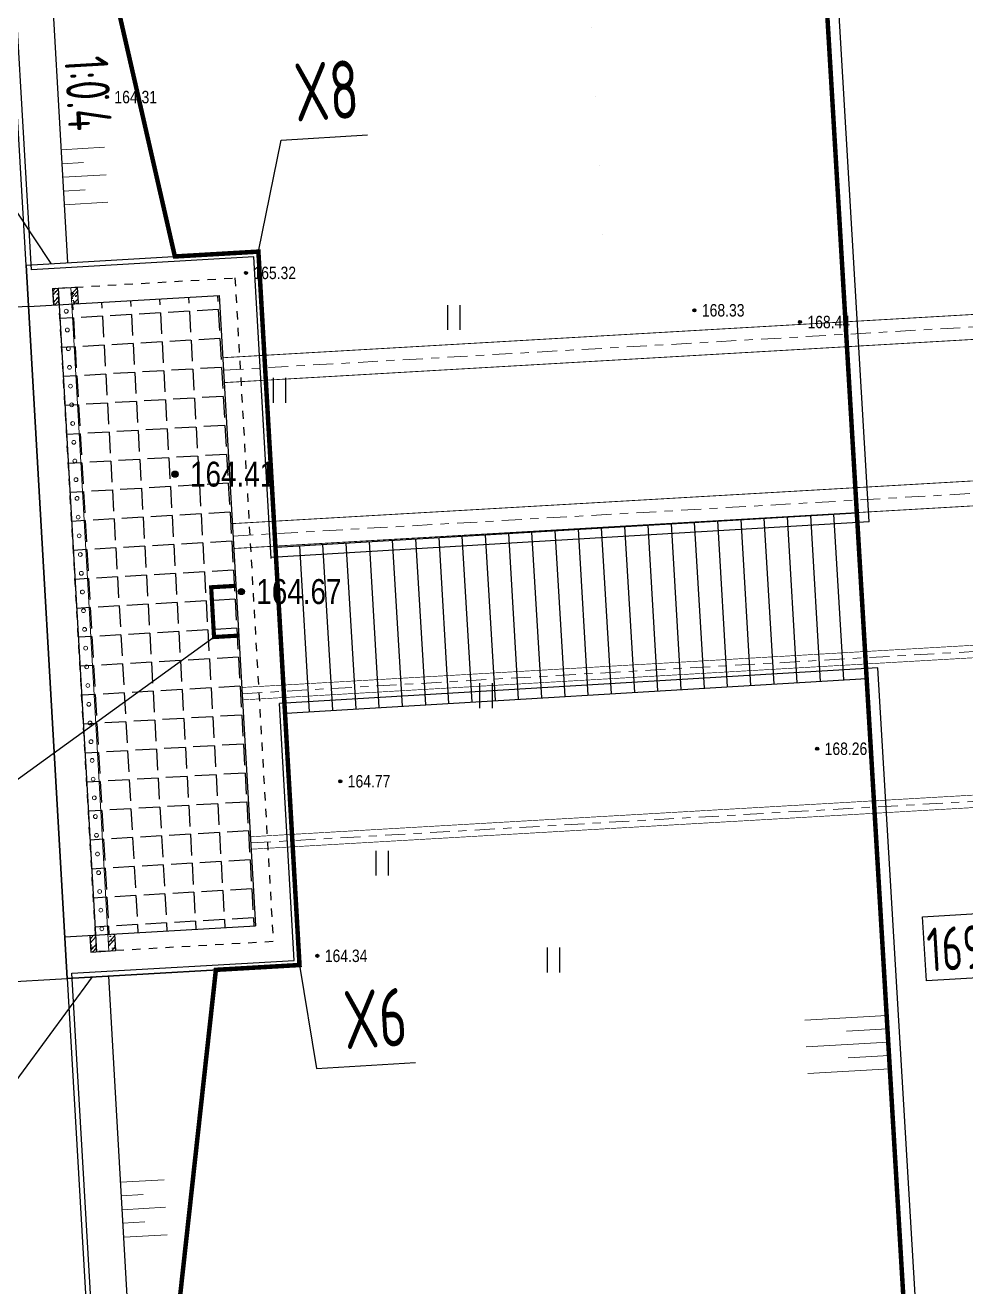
# Model space of a CAD drawing. Header units: inches. Extents: x 574207 to 574416, y 2880304 to 2880589.
# Drawn here: x 574337.05 to 574348.37, y 2880465.38 to 2880480.57 of the extents above; entities that cross this region are included whole.
import ezdxf
from ezdxf.enums import TextEntityAlignment as Align

# ---------------------------------------------------------------- set-up
doc = ezdxf.new("R2010")
doc.units = ezdxf.units.IN
doc.header["$MEASUREMENT"] = 0
for name, pattern in [('ACAD_ISO04W100', [30.5, 24, -3, 0.5, -3]), ('DASH', [0.35, 0.25, -0.1]), ('DASHED', [0.75, 0.5, -0.25]), ('X0', [4, 3, -1])]:
    doc.linetypes.add(name, pattern=pattern)
for name, color, linetype in [('1', 1, 'Continuous'), ('DIM_LEAD', 3, 'Continuous'), ('DLSS', 8, 'Continuous'), ('DLSS-斜坡', 8, 'Continuous'), ('DMTZ', 8, 'Continuous'), ('DXPM', 4, 'Continuous'), ('GCD', 8, 'Continuous'), ('STAIR', 2, 'Continuous'), ('SXSS', 5, 'Continuous'), ('WALL_OUT', 4, 'Continuous'), ('YHG_粗线', 6, 'Continuous'), ('YHJ_剖面_梁板', 4, 'Continuous'), ('ZBTZ', 8, 'Continuous'), ('线框', 2, 'Continuous'), ('细线', 4, 'Continuous'), ('轮廓线', 2, 'Continuous')]:
    doc.layers.add(name, color=color, linetype=linetype)
for name, color, linetype, lineweight in [('中轴', 20, 'ACAD_ISO04W100', 9), ('文字', 4, 'Continuous', 0), ('管', 1, 'Continuous', 30)]:
    doc.layers.add(name, color=color, linetype=linetype, lineweight=lineweight)
doc.styles.get("Standard").update_dxf_attribs({"font": 'arial.ttf'})
doc.styles.add('TSSD_Rein', font='tssdeng.shx', dxfattribs={"width": 0.7, "bigfont": 'hztxt.shx'})
doc.linetypes.add('10411', pattern='A,2,[150,AAA.SHX,S=0.5,R=0,X=0,Y=0.5],2,[151,AAA.SHX,S=1,R=0,X=0,Y=3],1e-11', length=4.00000000001)

# ---------------------------------------------------------------- blocks, each defined once
blk = doc.blocks.new('gc121')
for p, q in [((-0.5, 0), (-0.5, 2)), ((0.5, 0), (0.5, 2))]:
    blk.add_line(p, q)
blk = doc.blocks.new('gc200')
h = blk.add_hatch(color=256)
edge = h.paths.add_edge_path()
edge.add_arc((0, -1e-16), 0.25, 0, 360)
blk.add_circle((0, -1e-16), 0.25)
blk = doc.blocks.new('hwgasgsftagsf')
h = blk.add_hatch()
h.set_pattern_fill('ANGLE', color=8, scale=100, angle=-90.00000000000001)
h.set_pattern_definition([(270, (2034930.491450599, 3043420.65408447), (349.25, -6.42e-14), [254, -95.25]), (360, (2034930.491450599, 3043420.65408447), (8.55e-14, 349.25), [254, -95.25])])
edge = h.paths.add_edge_path()
edge.add_line((1941330.544612707, 2787284.611244034), (1941330.544612707, 2785654.345981998))
edge.add_line((1941330.544612707, 2785654.345981998), (1948930.544612708, 2785654.345981998))
edge.add_line((1948930.544612708, 2785654.345981998), (1948930.544612708, 2787584.611244034))
edge.add_line((1948930.544612708, 2787584.611244034), (1941330.544612707, 2787584.611244034))
at = {"layer": '细线', "linetype": 'Continuous', "lineweight": 0, "ltscale": 0.5}
h = blk.add_hatch(dxfattribs=at)
h.set_pattern_fill('AR-CONC', color=8, angle=-90.00000000000001)
h.set_pattern_definition([(320, (2007200.875124206, 2790761.704225785), (-15.93908553890312, -182.184668996004), [19.05, -209.55]), (265, (2007200.875124206, 2790761.704225785), (191.0568452390351, 35.24342142496931), [15.24, -167.64058417]), (10.45144469999994, (2007199.546870553, 2790746.522218798), (175.1177519121951, -146.9412470903533), [16.19000879999999, -178.0902445999999]), (316.1842, (2007251.675124058, 2790761.704225785), (-42.0423279327272, -271.0790408921299), [28.57499999999935, -314.3249999999927]), (6.635557609999685, (2007248.17162404, 2790739.114325778), (247.4261245977215, -237.4041340515031), [24.28502314, -267.13560816]), (261.18415117, (2007251.675124058, 2790761.704225785), (247.4261245855326, -237.4041340649771), [22.85996707, -251.45973192]), (291, (2007238.975124211, 2790736.304225801), (-102.2651981870876, -151.6143912691324), [19.05, -209.55]), (236, (2007238.975124211, 2790736.304225801), (184.1879661223192, -61.80202834764712), [15.24, -167.64]), (341.451445, (2007230.453023931, 2790723.669693217), (81.92276888590519, -213.4164192787162), [16.19000879999999, -178.0899375999999]), (307.5, (2007200.875124206, 2790761.704225785), (84.55503887315312, -3.088603250591831), [0, -165.608, 0, -170.1799999999999, 0, -168.275]), (277.5, (2007200.875124206, 2790761.704225785), (100.1805748181195, -66.81966251030576), [0, -97.028, 0, -161.798, 0, -64.13499999999999]), (237.5, (2007200.875124206, 2790818.346225766), (-5.728743992673468, -135.5905951668714), [0, -63.50000000000001, 0, -198.1200000000001, 0, -262.8900000000001]), (227.5, (2007200.875124206, 2790843.746225809), (25.426491033333, -148.129181386018), [0, -82.55, 0, -131.572, 0, -186.69])])
h.paths.add_polyline_path([(1941130.544612986, 2785884.61124401), (1941130.544612986, 2785804.345982021), (1941330.544612707, 2785804.345982021), (1941330.544612707, 2785884.61124401)])
h.paths.add_polyline_path([(1941130.544612986, 2785654.345981998), (1941130.544612986, 2785584.611244022), (1941330.544612707, 2785584.611244022), (1941330.544612707, 2785654.345981998)])
h = blk.add_hatch(dxfattribs=at)
h.set_pattern_fill('ANSI32', color=8, scale=10, angle=-90.00000000000001)
h.set_pattern_definition([(315, (2007200.875124206, 2790761.704225785), (67.35192090801866, 67.35192090801864), []), (315, (2007200.875124206, 2790716.802925796), (67.35192090801866, 67.35192090801864), [])])
h.paths.add_polyline_path([(1941130.544612986, 2785654.345981998), (1941130.544612986, 2785584.611244022), (1941330.544612707, 2785584.611244022), (1941330.544612707, 2785654.345981998)])
h.paths.add_polyline_path([(1941130.544612986, 2785884.61124401), (1941130.544612986, 2785804.345982021), (1941330.544612707, 2785804.345982021), (1941330.544612707, 2785884.61124401)])
h = blk.add_hatch(dxfattribs=at)
h.set_pattern_fill('AR-CONC', color=8, angle=-90.00000000000001)
h.set_pattern_definition([(320, (1994400.875124019, 2790761.704225785), (-15.93908553890312, -182.184668996004), [19.05, -209.55]), (265, (1994400.875124019, 2790761.704225785), (191.0568452390351, 35.24342142496931), [15.24, -167.64058417]), (10.45144469999994, (1994399.546870366, 2790746.522218798), (175.1177519121951, -146.9412470903533), [16.19000879999999, -178.0902445999999]), (316.1842, (1994451.675123871, 2790761.704225785), (-42.0423279327272, -271.0790408921299), [28.57499999999935, -314.3249999999928]), (6.635557609999685, (1994448.171623853, 2790739.114325778), (247.4261245977215, -237.4041340515031), [24.28502314, -267.13560816]), (261.18415117, (1994451.675123871, 2790761.704225785), (247.4261245855326, -237.4041340649771), [22.85996707, -251.45973192]), (291, (1994438.975124024, 2790736.304225801), (-102.2651981870876, -151.6143912691324), [19.05, -209.55]), (236, (1994438.975124024, 2790736.304225801), (184.1879661223192, -61.80202834764712), [15.24, -167.64]), (341.451445, (1994430.453024209, 2790723.669693217), (81.92276888590519, -213.4164192787162), [16.19000879999999, -178.0899375999999]), (307.5, (1994400.875124019, 2790761.704225785), (84.55503887315312, -3.088603250591831), [0, -165.608, 0, -170.1799999999999, 0, -168.275]), (277.5, (1994400.875124019, 2790761.704225785), (100.1805748181195, -66.81966251030576), [0, -97.028, 0, -161.798, 0, -64.13499999999999]), (237.5, (1994400.875124019, 2790818.346225766), (-5.728743992673468, -135.5905951668714), [0, -63.50000000000001, 0, -198.1200000000001, 0, -262.8900000000001]), (227.5, (1994400.875124019, 2790843.746225809), (25.426491033333, -148.129181386018), [0, -82.55, 0, -131.572, 0, -186.69])])
h.paths.add_polyline_path([(1948930.544612708, 2785884.61124401), (1948930.544612708, 2785804.345982021), (1949130.544612894, 2785804.345982021), (1949130.544612894, 2785884.61124401)])
h.paths.add_polyline_path([(1948930.544612708, 2785654.345981998), (1948930.544612708, 2785584.611244022), (1949130.544612894, 2785584.611244022), (1949130.544612894, 2785654.345981998)])
h = blk.add_hatch(dxfattribs=at)
h.set_pattern_fill('ANSI32', color=8, scale=10, angle=-90.00000000000001)
h.set_pattern_definition([(315, (1994400.875124019, 2790761.704225785), (67.35192090801866, 67.35192090801864), []), (315, (1994400.875124019, 2790716.802925796), (67.35192090801866, 67.35192090801864), [])])
h.paths.add_polyline_path([(1948930.544612708, 2785654.345981998), (1948930.544612708, 2785584.611244022), (1949130.544612894, 2785584.611244022), (1949130.544612894, 2785654.345981998)])
h.paths.add_polyline_path([(1948930.544612708, 2785884.61124401), (1948930.544612708, 2785804.345982021), (1949130.544612894, 2785804.345982021), (1949130.544612894, 2785884.61124401)])
at = {"layer": '1'}
for p, q in [((1941130.544612986, 2785584.611244022), (1941130.544612986, 2785884.61124401)), ((1949130.544612894, 2785584.611244022), (1949130.544612894, 2785884.61124401))]:
    blk.add_line(p, q, dxfattribs=at)
at = {"layer": 'DXPM', "color": 4, "linetype": 'DASHED', "ltscale": 0.03, "flags": 128}
for points in [[(1936130.544612547, 2785784.611243968), (1936130.54461255, 2786284.611243968), (1940830.544612707, 2787076.37594982)], [(1954130.544612507, 2785784.611243799), (1954130.54461251, 2786284.611243799), (1949430.544612708, 2787076.375949701)]]:
    blk.add_lwpolyline(points, dxfattribs=at)
at = {"layer": 'YHG_粗线'}
for points in [[(1944525.544612341, 2788024.611244203), (1940890.544612341, 2788024.611244203), (1940890.544612341, 2785344.611244028)], [(1949370.544612341, 2785344.611244204), (1949370.544612341, 2788024.611244203), (1946275.544612341, 2788024.611244203)], [(1940890.544612341, 2785344.611244028), (1936130.544612547, 2785344.611243955)], [(1954130.544612502, 2785344.611244137), (1949370.544612341, 2785344.611244204)]]:
    blk.add_lwpolyline(points, dxfattribs=at)
at = {"layer": 'YHJ_剖面_梁板', "color": 14, "const_width": 50}
blk.add_lwpolyline([(1944830.544612708, 2787584.611244034), (1944830.544612708, 2787284.611244034), (1945430.544612708, 2787284.611244034), (1945430.544612708, 2787584.611244034)], dxfattribs=at)
at = {"layer": '中轴', "color": 8, "ltscale": 10}
for p, q in [((1942230.544612707, 2787584.611244034), (1942230.544612707, 2798084.611244034)), ((1944230.544612708, 2787584.611244028), (1944230.544612708, 2798084.611244028)), ((1946130.544613695, 2787584.611243701), (1946130.544613694, 2798084.611243701)), ((1947930.544612708, 2787584.611244034), (1947930.544612708, 2798084.611244034))]:
    blk.add_line(p, q, dxfattribs=at)
at = {"layer": '文字', "color": 3}
for p, q in [((1939469.086389223, 2786308.310705272), (1939469.08638922, 2785784.611243914)), ((1939800.792505734, 2786308.310705268), (1939800.792505731, 2785784.611243911)), ((1940132.498622269, 2786308.310705265), (1940132.498622266, 2785784.611243908)), ((1951916.45993544, 2786308.310705159), (1951916.459935437, 2785784.611243802)), ((1952248.166051975, 2786308.310705156), (1952248.166051972, 2785784.611243798)), ((1952579.872168487, 2786308.310705154), (1952579.872168484, 2785784.611243796)), ((1939638.191653602, 2786046.460974593), (1939638.191653602, 2785784.611243912)), ((1939969.897770136, 2786046.46097459), (1939969.897770136, 2785784.61124391)), ((1952079.060787568, 2786046.460974481), (1952079.060787568, 2785784.6112438)), ((1952410.766904102, 2786046.460974477), (1952410.766904102, 2785784.611243797))]:
    blk.add_line(p, q, dxfattribs=at)
at = {"layer": '文字', "lineweight": 0, "ltscale": 1000}
blk.add_line((1941130.544612986, 2785804.345982021), (1949130.544612894, 2785804.345982021), dxfattribs=at)
at = {"layer": '文字', "lineweight": 0}
for centre in [(1941413.64175023, 2785734.611244046), (1941639.266164857, 2785734.611244046), (1941864.890579483, 2785734.611244046), (1942090.51499411, 2785734.611244046), (1942316.139408736, 2785734.611244046), (1942541.763823363, 2785734.611244046), (1942767.388237989, 2785734.611244046), (1942993.012652616, 2785734.611244046), (1943218.637067242, 2785734.611244046), (1943444.261481869, 2785734.611244046), (1943669.885896495, 2785734.611244046), (1943895.510311122, 2785734.611244046), (1944121.134725748, 2785734.611244046), (1944346.759140375, 2785734.611244046), (1944572.383555001, 2785734.611244046), (1944798.007969628, 2785734.611244046), (1945023.632384254, 2785734.611244046), (1945249.256798881, 2785734.611244046), (1945474.881213507, 2785734.611244046), (1945700.505628134, 2785734.611244046), (1945926.13004276, 2785734.611244046), (1946151.754457387, 2785734.611244046), (1946377.378872013, 2785734.611244046), (1946603.00328664, 2785734.611244046), (1946828.627701266, 2785734.611244046), (1947054.252115893, 2785734.611244046), (1947279.876530519, 2785734.611244046), (1947505.500945146, 2785734.611244046), (1947731.125359772, 2785734.611244046), (1947956.749774399, 2785734.611244046), (1948182.374189025, 2785734.611244046), (1948407.998603652, 2785734.611244046), (1948633.623018278, 2785734.611244046), (1948859.247432905, 2785734.611244046)]:
    blk.add_circle(centre, 23.05563611950493, dxfattribs=at)
at = {"layer": '管', "color": 8}
for points, const_width in [([(1942080.547083729, 2787584.611244034), (1942080.545002545, 2798084.611244034)], 10), ([(1942380.544675207, 2787584.611244034), (1942380.544675207, 2798084.611244034)], 10), ([(1944080.547083729, 2787584.611244028), (1944080.545002545, 2798084.611244028)], 10), ([(1944380.544675207, 2787584.611244028), (1944380.544675207, 2798084.611244028)], 10), ([(1946055.546979268, 2787584.611243701), (1946055.545036497, 2798084.611243701)], 7.5), ([(1946205.544660569, 2787584.611243701), (1946205.544660569, 2798084.611243701)], 7.5), ([(1947855.546978281, 2787584.611244034), (1947855.546978281, 2798084.611244032)], 7.5), ([(1948005.544659582, 2787584.611244034), (1948005.544659582, 2798084.611244032)], 7.5)]:
    blk.add_lwpolyline(points, dxfattribs=dict(at, const_width=const_width))
at = {"layer": '线框', "lineweight": -3}
blk.add_line((1941130.544612986, 2785654.345981998), (1949130.544612894, 2785654.345981998), dxfattribs=at)
at = {"layer": '轮廓线'}
for p, q in [((1940830.544612707, 2788084.611244034), (1949430.544612708, 2788084.611244034)), ((1940830.544612707, 2785284.611244033), (1940830.544612707, 2788084.611244034)), ((1949430.544612708, 2785284.611244033), (1949430.544612708, 2788084.611244034)), ((1941330.544612707, 2787584.611244034), (1948930.544612708, 2787584.611244034)), ((1941330.544612707, 2785284.611244033), (1941330.544612707, 2787584.611244034)), ((1948930.544612708, 2785284.611244033), (1948930.544612708, 2787584.611244034)), ((1941330.544612707, 2785284.611244033), (1941330.54461267, 2777284.611243799)), ((1949430.544612633, 2777284.611243799), (1949430.544612708, 2785284.611244188))]:
    blk.add_line(p, q, dxfattribs=at)
at = {"layer": '轮廓线', "flags": 128}
for points in [[(1940830.544612707, 2785284.611244033), (1940830.544612707, 2788084.611244034)], [(1949430.544612708, 2785284.611244033), (1949430.544612708, 2788084.611244034)]]:
    blk.add_lwpolyline(points, dxfattribs=at)
at = {"layer": '轮廓线', "linetype": 'DASH'}
blk.add_lwpolyline([(1941130.544612986, 2785654.345981998), (1941130.544612986, 2787784.611244045), (1949130.544612894, 2787784.611244045), (1949130.544612894, 2785654.345981998)], close=True, dxfattribs=at)
at = {"layer": '轮廓线'}
for points in [[(1940830.544612707, 2785284.61124391), (1936130.544612547, 2785284.611243968), (1936130.544612553, 2785784.611243968), (1940830.544612707, 2785784.611243881)], [(1941130.544612986, 2785884.61124401), (1941330.544612707, 2785884.61124401)], [(1948930.544612708, 2785884.61124401), (1949130.544612894, 2785884.61124401)], [(1949430.544612708, 2785284.611243858), (1954130.544612501, 2785284.611243799), (1954130.544612507, 2785784.611243799), (1949430.544612708, 2785784.611243831)], [(1941130.544612986, 2785584.611244022), (1941330.544612707, 2785584.611244022)], [(1948930.544612708, 2785584.611244022), (1949130.544612894, 2785584.611244022)], [(1940830.544612707, 2785284.611244033), (1949430.544612708, 2785284.611244033)]]:
    blk.add_lwpolyline(points, dxfattribs=at)
at = {"color": 3, "style": 'TSSD_Rein', "width": 0.7}
blk.add_text('1:0.4', height=525, dxfattribs=at).set_placement((1939258.377873374, 2786149.082577844), align=Align.MIDDLE_RIGHT)
blk = doc.blocks.new('GFSDAFSAFSDAGDS')
at = {"layer": '文字'}
for p, q in [((2454555.989846847, 2893652.929158367), (2455544.743264819, 2893652.929158358)), ((2455050.366556066, 2893492.608158388), (2455544.743264819, 2893492.608158384)), ((2454555.989846844, 2893332.287158419), (2455544.743264816, 2893332.287158409)), ((2455050.366556065, 2893171.966158381), (2455544.743264816, 2893171.966158377)), ((2454555.98984684, 2893011.645158413), (2455544.743264813, 2893011.645158404))]:
    blk.add_line(p, q, dxfattribs=at)
blk = doc.blocks.new('GAFASFASGASAFCCCXV')
at = {"layer": 'STAIR'}
for p, q in [((2070193.765728082, 2688244.67320513), (2070193.765728082, 2695244.67320513)), ((2070193.765728082, 2695244.67320513), (2072193.765728082, 2695244.67320513)), ((2072193.765728082, 2688244.67320513), (2072193.765728082, 2695244.67320513)), ((2070193.765728082, 2694964.67320513), (2072193.765728082, 2694964.67320513)), ((2070193.765728082, 2694684.67320513), (2072193.765728082, 2694684.67320513)), ((2070193.765728082, 2694404.67320513), (2072193.765728082, 2694404.67320513)), ((2070193.765728082, 2694124.67320513), (2072193.765728082, 2694124.67320513)), ((2070193.765728082, 2693844.67320513), (2072193.765728082, 2693844.67320513)), ((2070193.765728082, 2693564.67320513), (2072193.765728082, 2693564.67320513)), ((2070193.765728082, 2693284.67320513), (2072193.765728082, 2693284.67320513)), ((2070193.765728082, 2693004.67320513), (2072193.765728082, 2693004.67320513)), ((2070193.765728082, 2692724.67320513), (2072193.765728082, 2692724.67320513)), ((2070193.765728082, 2692444.67320513), (2072193.765728082, 2692444.67320513)), ((2070193.765728082, 2692164.67320513), (2072193.765728082, 2692164.67320513)), ((2070193.765728082, 2691884.67320513), (2072193.765728082, 2691884.67320513)), ((2070193.765728082, 2691604.67320513), (2072193.765728082, 2691604.67320513)), ((2070193.765728082, 2691324.67320513), (2072193.765728082, 2691324.67320513)), ((2070193.765728082, 2691044.67320513), (2072193.765728082, 2691044.67320513)), ((2070193.765728082, 2690764.67320513), (2072193.765728082, 2690764.67320513)), ((2070193.765728082, 2690484.67320513), (2072193.765728082, 2690484.67320513)), ((2070193.765728082, 2690204.67320513), (2072193.765728082, 2690204.67320513)), ((2070193.765728082, 2689924.67320513), (2072193.765728082, 2689924.67320513)), ((2070193.765728082, 2689644.67320513), (2072193.765728082, 2689644.67320513)), ((2070193.765728082, 2689364.67320513), (2072193.765728082, 2689364.67320513)), ((2070193.765728082, 2689084.67320513), (2072193.765728082, 2689084.67320513)), ((2070193.765728082, 2688804.67320513), (2072193.765728082, 2688804.67320513)), ((2070193.765728082, 2688524.67320513), (2072193.765728082, 2688524.67320513)), ((2070193.765728082, 2688244.67320513), (2072193.765728082, 2688244.67320513))]:
    blk.add_line(p, q, dxfattribs=at)

msp = doc.modelspace()

# ---------------------------------------------------------------- linework, layer by layer
at = {"layer": 'DIM_LEAD'}
for p, q in [((574339.8576118305, 2880477.84187621), (574340.1333043703, 2880479.184945539)), ((574340.1333043703, 2880479.184945539), (574341.171388111, 2880479.246619077)), ((574337.3617559895, 2880477.697988547), (574336.9455530192, 2880478.330139949)), ((574339.3236912554, 2880473.203457425), (574336.6140724721, 2880471.238271386)), ((574340.3525853832, 2880469.256132144), (574340.5575047495, 2880468.011154901)), ((574337.85672955, 2880469.11224448), (574336.7480882283, 2880467.604337214)), ((574340.5575047495, 2880468.011154901), (574341.7477187213, 2880468.08186664))]:
    msp.add_line(p, q, dxfattribs=at)
at = {"layer": 'DLSS', "color": 4, "linetype": 'Continuous', "flags": 128}
msp.add_lwpolyline([(574365.5562542425, 2880459.469832295, 0.05400000000000001, 0.05400000000000001, 0), (574348.0250980441, 2880458.421728272, 0.05400000000000001, 0.05400000000000001, 0), (574346.6099238817, 2880482.270028922, 0.05400000000000001, 0.05400000000000001, 0), (574366.8857082425, 2880483.978162772, 0.05400000000000001, 0.05400000000000001, 0), (574367.0972034109, 2880480.659691512, 0.05400000000000001, 0.05400000000000001, 0), (574367.6226098833, 2880474.689827453, 0.05400000000000001, 0.05400000000000001, 0), (574368.2673494008, 2880467.279461298, 0.05400000000000001, 0.05400000000000001, 0), (574368.9384596779, 2880460.874180756, 0, 0, 0)], format="xyseb", dxfattribs=at)
at = {"layer": 'DLSS-斜坡', "color": 4, "linetype": 'Continuous', "const_width": 0.05400000000000001, "flags": 128}
msp.add_lwpolyline([(574348.0250980442, 2880458.421728272), (574340.6063559618, 2880458.411997834), (574338.8260779899, 2880464.460324059), (574339.3460214068, 2880469.198103095), (574340.3525853832, 2880469.256132144), (574339.8576118218, 2880477.84187621), (574338.8524620506, 2880477.783630637), (574337.7886726096, 2880482.430702583), (574346.6099238817, 2880482.270028922), (574348.0250980535, 2880458.421728273)], dxfattribs=at)
at = {"layer": 'DMTZ', "linetype": '10411', "elevation": 162.8760789745816, "flags": 128}
msp.add_lwpolyline([(574347.7546138933, 2880400.223820687, 2.162876079e-06, 2.162876079e-06, 0), (574346.1565348101, 2880406.535411896, 2.1632252461e-06, 2.1632252461e-06, 0), (574345.3353839804, 2880414.016422108, 2.1630680294e-06, 2.1630680294e-06, 0), (574345.2386939661, 2880419.707279489, 2.1622676419e-06, 2.1622676419e-06, 0), (574346.8341497637, 2880425.111577002, 2.1631796965e-06, 2.1631796965e-06, 0), (574345.6147951554, 2880433.186939472, 2.1627068422e-06, 2.1627068422e-06, 0), (574345.8061173512, 2880442.237456584, 2.1619093153e-06, 2.1619093153e-06, 0), (574345.1303339326, 2880452.058995057, 2.1609590268e-06, 2.1609590268e-06, 0), (574345.8738383949, 2880468.790827908, 2.1625079882e-06, 2.1625079882e-06, 0), (574344.1514218535, 2880475.252875532, 2.1618098131e-06, 2.1618098131e-06, 0), (574343.7949339346, 2880481.961662442, 2.162277933e-06, 2.162277933e-06, 0), (574340.1270491371, 2880491.202108069, 2.1619990823e-06, 2.1619990823e-06, 0), (574336.0797836531, 2880503.766704101, 2.161438945e-06, 2.161438945e-06, 0)], format="xyseb", dxfattribs=at)
at = {"layer": 'SXSS', "color": 5, "linetype": 'X0', "ltscale": 2, "elevation": 157.6341891107345, "flags": 128}
msp.add_lwpolyline([(574226.8688696682, 2880304.05329788, 2.1576341891e-06, 2.1576341891e-06, 0), (574241.6146612989, 2880313.216443192, 2.158409913e-06, 2.158409913e-06, 0), (574252.0110593762, 2880318.03245148, 2.1580424646e-06, 2.1580424646e-06, 0), (574287.5219970632, 2880346.77944557, 2.1583912218e-06, 2.1583912218e-06, 0), (574289.5546370232, 2880349.909158805, 2.1578420421e-06, 2.1578420421e-06, 0), (574292.2500004147, 2880351.253772776, 2.1578233167e-06, 2.1578233167e-06, 0), (574294.0535458415, 2880354.102442277, 2.1577949742e-06, 2.1577949742e-06, 0), (574297.1114077254, 2880356.043051859, 2.1581411405e-06, 2.1581411405e-06, 0), (574303.4924843889, 2880356.73149321, 2.1581112042e-06, 2.1581112042e-06, 0), (574305.6927311842, 2880358.75058026, 2.1586125528e-06, 2.1586125528e-06, 0), (574310.7926464833, 2880364.367477157, 2.1585125301e-06, 2.1585125301e-06, 0), (574316.5040903729, 2880371.690853007, 2.1578749747e-06, 2.1578749747e-06, 0), (574321.4527290689, 2880375.644785866, 2.1632856314e-06, 2.1632856314e-06, 0), (574325.7465129958, 2880381.728136306, 2.1591680156e-06, 2.1591680156e-06, 0), (574334.1222295503, 2880399.864771568, 2.1596122214e-06, 2.1596122214e-06, 0), (574338.8528529315, 2880413.950457644, 2.1617337906e-06, 2.1617337906e-06, 0), (574341.1900754157, 2880420.008680051, 2.1625768564e-06, 2.1625768564e-06, 0), (574341.5864077322, 2880428.725319418, 2.1616798053e-06, 2.1616798053e-06, 0), (574341.2690099254, 2880440.777881332, 2.1585993195e-06, 2.1585993195e-06, 0), (574341.0686226547, 2880462.461013673, 2.1581538705e-06, 2.1581538705e-06, 0), (574339.8078044937, 2880474.625053529, 2.1587251969e-06, 2.1587251969e-06, 0), (574338.4804983085, 2880482.055417815, 2.1583560396e-06, 2.1583560396e-06, 0), (574336.4374006754, 2880488.662897925, 2.1582931814e-06, 2.1582931814e-06, 0), (574333.491727361, 2880496.445105944, 2.1586409567e-06, 2.1586409567e-06, 0)], format="xyseb", dxfattribs=at)
at = {"layer": 'WALL_OUT'}
msp.add_lwpolyline([(574337.0622532885, 2880477.680722027), (574339.8576118235, 2880477.841876177), (574340.3525853832, 2880469.256132144), (574337.5572268497, 2880469.09497796)], close=True, dxfattribs=at)
at = {"layer": 'YHJ_剖面_梁板', "color": 6}
for points in [[(574347.2095005414, 2880474.588135239), (574346.7624973304, 2880482.114057375)], [(574347.2095008601, 2880474.588129879), (574340.0097458914, 2880474.160499412)], [(574347.3140171015, 2880472.832427121), (574340.1109745203, 2880472.404601387)], [(574348.1587817274, 2880458.609637138), (574347.3140171015, 2880472.832427121)]]:
    msp.add_lwpolyline(points, dxfattribs=at)
at = {"layer": 'YHJ_剖面_梁板', "color": 3}
msp.add_lwpolyline([(574347.8511453567, 2880469.838120088), (574349.434886952, 2880469.932211677), (574349.4807995679, 2880469.159414438), (574347.8970579725, 2880469.065322849)], close=True, dxfattribs=at)

# ---------------------------------------------------------------- block references
at = {"layer": 'GCD', "linetype": 'Continuous'}
ref = msp.add_blockref('gc200', (574338.0349999999, 2880479.702, 164.31), dxfattribs=dict(at, xscale=0.075, yscale=0.075, zscale=0.075))
ref.add_attrib('height', '164.31', dxfattribs={"linetype": 'Continuous', "height": 0.15, "width": 0.8}).set_placement((574338.125, 2880479.702, 164.31), align=Align.MIDDLE_LEFT)
ref = msp.add_blockref('gc200', (574339.7080000001, 2880477.586, 165.315), dxfattribs=dict(at, xscale=0.075, yscale=0.075, zscale=0.075))
ref.add_attrib('height', '165.32', dxfattribs={"linetype": 'Continuous', "height": 0.15, "width": 0.8}).set_placement((574339.7980000001, 2880477.586, 165.315), align=Align.MIDDLE_LEFT)
ref = msp.add_blockref('gc200', (574345.1048068632, 2880477.135826407, 84.16349999999998), dxfattribs=dict(at, xscale=0.075, yscale=0.075, zscale=0.075))
ref.add_attrib('height', '168.33', dxfattribs={"linetype": 'Continuous', "height": 0.15, "width": 0.8}).set_placement((574345.1948068633, 2880477.135826407, 84.16349999999998), align=Align.MIDDLE_LEFT)
ref = msp.add_blockref('gc200', (574346.3753076715, 2880476.994509757, 84.2195), dxfattribs=dict(at, xscale=0.075, yscale=0.075, zscale=0.075))
ref.add_attrib('height', '168.44', dxfattribs={"linetype": 'Continuous', "height": 0.15, "width": 0.8}).set_placement((574346.4653076716, 2880476.994509757, 84.2195), align=Align.MIDDLE_LEFT)
ref = msp.add_blockref('gc200', (574338.855, 2880475.164, 164.407), dxfattribs=dict(at, xscale=0.15, yscale=0.15, zscale=0.15))
ref.add_attrib('height', '164.41', dxfattribs={"linetype": 'Continuous', "height": 0.3, "width": 0.8}).set_placement((574339.0349999999, 2880475.164, 164.407), align=Align.MIDDLE_LEFT)
ref = msp.add_blockref('gc200', (574339.6520000001, 2880473.751, 164.672), dxfattribs=dict(at, xscale=0.15, yscale=0.15, zscale=0.15))
ref.add_attrib('height', '164.67', dxfattribs={"linetype": 'Continuous', "height": 0.3, "width": 0.8}).set_placement((574339.8319999999, 2880473.751, 164.672), align=Align.MIDDLE_LEFT)
ref = msp.add_blockref('gc200', (574346.5822147015, 2880471.85890036, 84.1285), dxfattribs=dict(at, xscale=0.075, yscale=0.075, zscale=0.075))
ref.add_attrib('height', '168.26', dxfattribs={"linetype": 'Continuous', "height": 0.15, "width": 0.8}).set_placement((574346.6722147013, 2880471.85890036, 84.1285), align=Align.MIDDLE_LEFT)
ref = msp.add_blockref('gc200', (574340.8430000002, 2880471.468000001, 164.766), dxfattribs=dict(at, xscale=0.075, yscale=0.075, zscale=0.075))
ref.add_attrib('height', '164.77', dxfattribs={"linetype": 'Continuous', "height": 0.15, "width": 0.8}).set_placement((574340.9330000002, 2880471.468000001, 164.766), align=Align.MIDDLE_LEFT)
ref = msp.add_blockref('gc200', (574340.5670000003, 2880469.367, 164.335), dxfattribs=dict(at, xscale=0.075, yscale=0.075, zscale=0.075))
ref.add_attrib('height', '164.34', dxfattribs={"linetype": 'Continuous', "height": 0.15, "width": 0.8}).set_placement((574340.6570000001, 2880469.367, 164.335), align=Align.MIDDLE_LEFT)
at = {"layer": 'YHJ_剖面_梁板', "xscale": 0.001, "yscale": 0.001, "zscale": 0.001}
for name, p, rotation in [('hwgasgsftagsf', (571444.6900868742, 2882254.986778812), 273.2994856816956), ('GAFASFASGASAFCCCXV', (571533.7828422823, 2882381.404686672), 273.4000000023771), ('GFSDAFSAFSDAGDS', (572062.4893541915, 2877438.463644574), 3.299485673816766)]:
    msp.add_blockref(name, p, dxfattribs=dict(at, rotation=rotation))
at = {"layer": 'ZBTZ', "linetype": 'Continuous', "xscale": 0.15, "yscale": 0.15, "zscale": 0.3}
for p in [(574342.2120808819, 2880476.899279364, 321.2835489556566), (574340.1143082198, 2880476.02236461, 319.0582608845689), (574342.5994182936, 2880472.347030722, 320.4779677819134), (574341.3479597517, 2880470.332428207, 318.6685064633749), (574343.411994681, 2880469.166742169, 320.8042241943442)]:
    msp.add_blockref('gc121', p, dxfattribs=at)

# ---------------------------------------------------------------- texts
at = {"layer": 'DIM_LEAD', "color": 7, "style": 'TSSD_Rein', "width": 0.7}
for s, p in [('X8', (574340.3096620418, 2880479.405793403)), ('X6', (574340.9048056337, 2880468.242158663))]:
    msp.add_text(s, height=0.7000000000000001, rotation=3.399999999999999, dxfattribs=at).set_placement(p)
at = {"layer": 'YHJ_剖面_梁板', "color": 3, "style": 'TSSD_Rein', "width": 0.7}
msp.add_text('169.50', height=0.525, rotation=3.399999996183276, dxfattribs=at).set_placement((574347.9190949564, 2880469.176298591))

doc.saveas('drawing.dxf')
